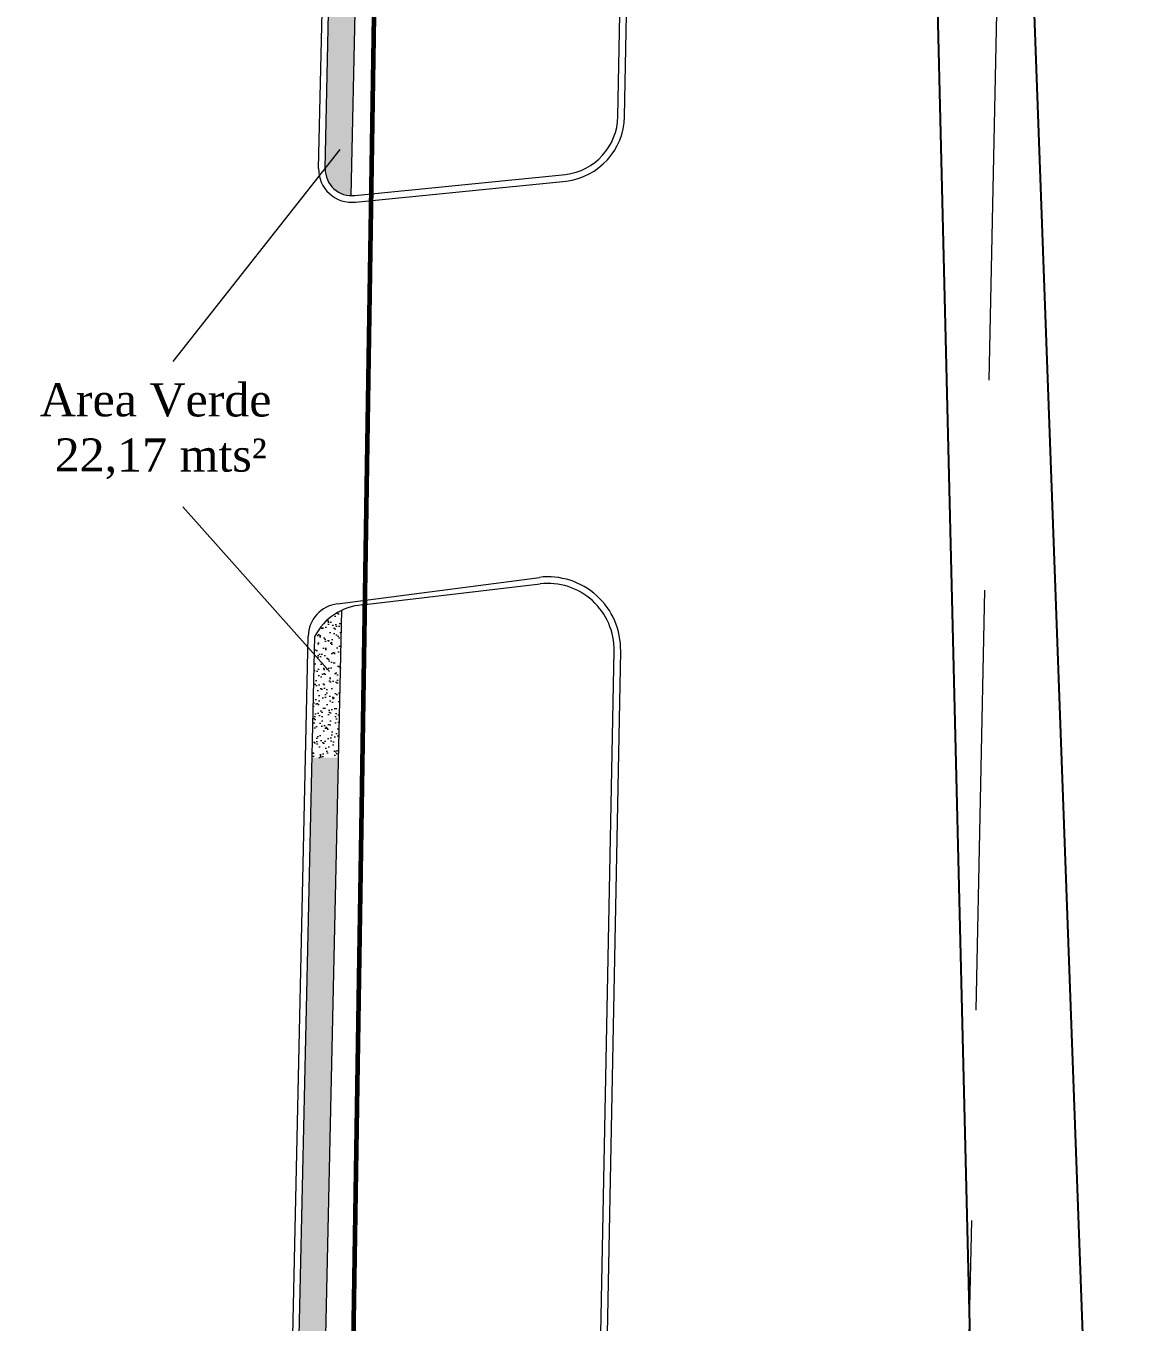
# Model space of a CAD drawing. Header units: metres. Extents: x 2 to 659295185, y -28 to 1124222152.
# Drawn here: x 658251.78 to 658268.52, y 1124127.72 to 1124147.31 of the extents above; entities that cross this region are included whole.
import ezdxf

# ---------------------------------------------------------------- set-up
doc = ezdxf.new("R2010")
doc.units = ezdxf.units.M
doc.header["$MEASUREMENT"] = 0
doc.linetypes.add('DASHED2', pattern=[9.525, 6.35, -3.175])
for name, color, linetype, lineweight in [('area verde', 76, 'CONTINUOUS', 13), ('DPIC_Brocal', 7, 'CONTINUOUS', 13), ('DPIC_Vialidad', 14, 'CONTINUOUS', 20)]:
    doc.layers.add(name, color=color, linetype=linetype, lineweight=lineweight)
doc.layers.add('DPIC_Cotas', color=7, linetype='CONTINUOUS')
doc.layers.add('MANZANA', color=30, linetype='CONTINUOUS')
doc.layers.add('DPIC_Poligonal', color=7, linetype='CONTINUOUS', lineweight=60, true_color=0xc3472d)
doc.layers.add('DPIC_Poligonal General', color=7, linetype='CONTINUOUS', lineweight=50, true_color=0x008fc5)
doc.styles.add('TextBookAntig', font='ANTQUAB.TTF', dxfattribs={"height": 3})
pattern_1 = [(44.126207972, (2.38171, -3.75059), (-0.022792935697, 0.152534708451), [0, -0.1216, 0, -0.136, 0, -0.13]), (14.126207972, (2.38171, -3.75059), (0.114584241676, 0.240600928426), [0, -0.0656, 0, -0.1096, 0, -0.042]), (334.126207972, (2.28397, -3.76194), (0.247414932823, 0.02919734577), [0, -0.04, 0, -0.144, 0, -0.188]), (324.126207972, (2.28397, -3.76194), (0.230781569816, 0.097495543576), [0, -0.02, 0, -0.0944, 0, -0.108])]

msp = doc.modelspace()

# ---------------------------------------------------------------- hatches: boundary and pattern name
at = {"layer": 'area verde', "lineweight": 0}
h = msp.add_hatch(dxfattribs=at)
h.set_pattern_fill('AR-SAND', color=256, scale=0.08, angle=6.62621, style=0)
h.set_pattern_definition(pattern_1)
h.paths.add_polyline_path([(658256.9532, 1124156.2494), (658256.5531, 1124156.2494), (658256.3069, 1124145.1521, 0.414195), (658256.6979, 1124144.7433)])
h = msp.add_hatch(dxfattribs=at)
h.set_pattern_fill('AR-SAND', color=256, scale=0.08, angle=6.62621, style=0)
h.set_pattern_definition(pattern_1)
h.paths.add_polyline_path([(658256.5589, 1124138.4776, 0.1650964), (658256.1501, 1124138.0849), (658256.1093, 1124136.2494), (658256.5094, 1124136.2494)])
h = msp.add_hatch(dxfattribs=at)
h.set_pattern_fill('AR-SAND', color=256, scale=0.08, angle=6.62621, style=0)
h.set_pattern_definition(pattern_1)
h.paths.add_polyline_path([(658256.5094, 1124136.2494), (658256.1093, 1124136.2494), (658255.6656, 1124116.2494), (658256.0657, 1124116.2494)])

# ---------------------------------------------------------------- linework, layer by layer
at = {"layer": 'DPIC_Brocal', "lineweight": 5}
for p, q in [((658260.7308, 1124145.9396), (658261.2968, 1124174.8651)), ((658260.8308, 1124145.9377), (658261.3968, 1124174.8632)), ((658256.6979, 1124144.7433), (658257.1014, 1124162.9272)), ((658256.2069, 1124145.1544), (658256.6, 1124162.869)), ((658256.3069, 1124145.1521), (658256.7002, 1124162.8806)), ((658256.7555, 1124144.7462), (658259.9384, 1124145.0637)), ((658256.7655, 1124144.6467), (658259.9483, 1124144.9642)), ((658256.4913, 1124138.5726), (658259.5438, 1124138.9753)), ((658256.8679, 1124138.5584), (658259.5556, 1124138.876)), ((658255.9533, 1124111.1835), (658256.5589, 1124138.4776)), ((658255.4967, 1124113.1462), (658256.0501, 1124138.0871)), ((658255.5967, 1124113.1439), (658256.1501, 1124138.0849)), ((658260.1294, 1124110.1011), (658260.6727, 1124137.8633)), ((658260.2294, 1124110.0991), (658260.7727, 1124137.8614))]:
    msp.add_line(p, q, dxfattribs=at)
for centre, radius, start, end in [((658259.8309, 1124145.9572), 0.9, 276.73907, 358.87886), ((658259.8309, 1124145.9572), 1, 276.73907, 358.87886), ((658256.7068, 1124145.1433), 0.5, 178.7289, 276.73907), ((658256.7068, 1124145.1433), 0.4, 178.73009, 276.9962), ((658259.6729, 1124137.8829), 1.1, 358.87886, 96.73907), ((658259.6729, 1124137.8829), 1, 358.87886, 96.73907), ((658256.55, 1124138.076), 0.5, 96.73907, 178.7289), ((658256.9329, 1124137.6791), 0.8817, 94.22303, 152.59537)]:
    msp.add_arc(centre, radius, start, end, dxfattribs=at)
at = {"layer": 'DPIC_Cotas', "lineweight": 5}
for p, q in [((658256.5282, 1124145.4412), (658254.0028, 1124142.235)), ((658256.3719, 1124137.5536), (658254.1577, 1124140.041))]:
    msp.add_line(p, q, dxfattribs=at)
at = {"layer": 'DPIC_Poligonal'}
msp.add_lwpolyline([(658232.3817, 1124108.2494), (658256.4817, 1124111.2494), (658257.3817, 1124168.7994), (658247.8617, 1124167.0994), (658231.8617, 1124162.1294), (658227.8717, 1124162.1994), (658232.3817, 1124108.2494)], dxfattribs=at)
at = {"layer": 'DPIC_Poligonal General', "color": 0}
msp.add_lwpolyline([(658248.0713, 1124167.7181), (658248.0713, 1124167.7181), (658257.3817, 1124168.7994), (658256.4817, 1124111.2493), (658232.3817, 1124108.2494), (658227.8717, 1124162.1994)], dxfattribs=at)
at = {"layer": 'DPIC_Vialidad', "linetype": 'DASHED2', "lineweight": 5}
msp.add_line((658264.5493, 1124056.2494), (658267.3951, 1124192.2091), dxfattribs=at)
at = {"layer": 'MANZANA', "lineweight": -2}
msp.add_line((658262.7369, 1124264.3292), (658266.3651, 1124114.3798), dxfattribs=at)
at = {"layer": 'MANZANA', "lineweight": -3}
msp.add_line((658268.5163, 1124106.9013), (658262.7369, 1124264.3292), dxfattribs=at)

# ---------------------------------------------------------------- texts
at = {"layer": 'DPIC_Cotas', "insert": (658251.6611, 1124141.9095), "char_height": 0.5, "width": 4.283965, "attachment_point": 1, "rotation": 359.94718, "style": 'TextBookAntig'}
msp.add_mtext('\\pi0.33364;{\\fBook Antiqua|b0|i0|c0|p18;Area Verde \\P\\pi0.55824;22,17 mts²}', dxfattribs=at)

doc.saveas('drawing.dxf')
